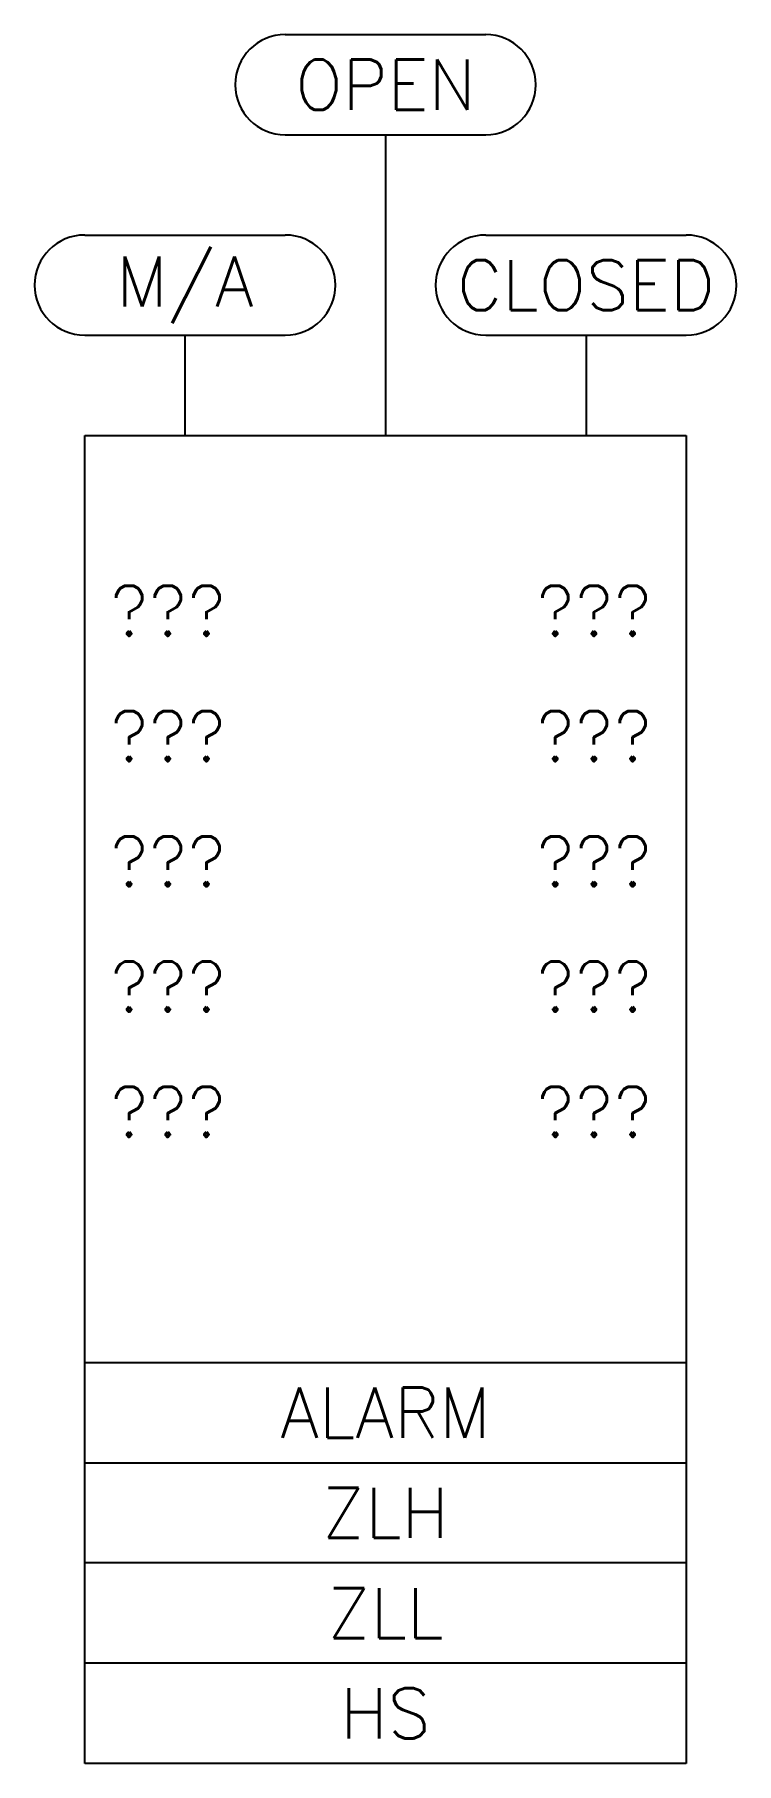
# Model space of a CAD drawing. Extents: x 228 to 256, y 199 to 268.
import ezdxf
from ezdxf.enums import TextEntityAlignment as Align

# ---------------------------------------------------------------- set-up
doc = ezdxf.new("R2010")
doc.units = 0
doc.header["$LTSCALE"] = 5
doc.layers.add('PCD035', color=4, linetype='CONTINUOUS')
doc.styles.get("Standard").update_dxf_attribs({"font": 'simplex'})

msp = doc.modelspace()

# ---------------------------------------------------------------- linework, layer by layer
at = {"layer": 'PCD035', "color": 0}
for p, q in [((238, 268), (246, 268)), ((238, 264), (246, 264)), ((242, 264), (242, 252)), ((230, 260), (238, 260)), ((246, 260), (254, 260)), ((230, 256), (238, 256)), ((234, 256), (234, 252)), ((246, 256), (254, 256)), ((250, 256), (250, 252)), ((230, 199), (230, 252)), ((230, 252), (254, 252)), ((254, 252), (254, 199)), ((230, 215), (254, 215)), ((230, 211), (254, 211)), ((254, 207), (230, 207)), ((254, 203), (230, 203)), ((254, 199), (230, 199))]:
    msp.add_line(p, q, dxfattribs=at)
for centre, start, end in [((238, 266), 90, 270), ((246, 266), 270, 90), ((230, 258), 90, 270), ((238, 258), 270, 90), ((246, 258), 90, 270), ((254, 258), 270, 90)]:
    msp.add_arc(centre, 2, start, end, dxfattribs=at)

# ---------------------------------------------------------------- texts
for s, p in [('OPEN', (242, 266)), ('M/A', (234, 258)), ('CLOSED', (250, 258)), ('ALARM', (242, 213)), ('ZLH', (242, 209)), ('ZLL', (242, 205)), ('HS', (242, 201))]:
    msp.add_text(s, height=2, dxfattribs=at).set_placement(p, align=Align.MIDDLE)
for p in [(231, 244), (248, 244), (231, 239), (248, 239), (231, 234), (248, 234), (231, 229), (248, 229), (231, 224), (248, 224)]:
    msp.add_text('???', height=2, dxfattribs=at).set_placement(p)

doc.saveas('drawing.dxf')
